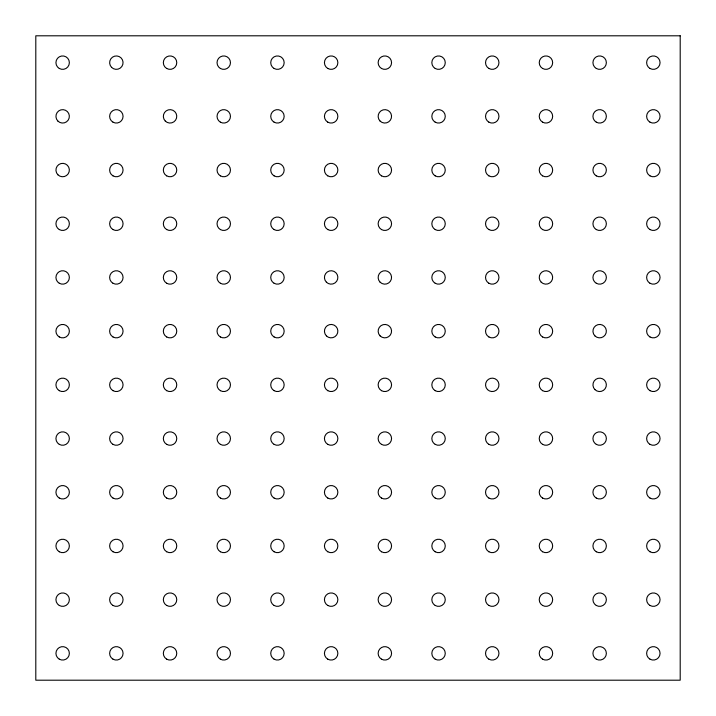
<?xml version="1.0" encoding="UTF-8"?>
<svg xmlns="http://www.w3.org/2000/svg" width="716" height="716" viewBox="0 0 716 716"><rect width="100%" height="100%" fill="white"/><g stroke="black" fill="none" stroke-linecap="round" stroke-linejoin="round"><path stroke-width="1.07" d="M680.2 35.8L35.8 35.8L35.8 680.2L680.2 680.2L680.2 35.8M274.094 659.168A6.713 6.713 0 0 0 284.163 653.35A6.713 6.713 0 0 0 274.094 647.533A6.713 6.713 0 0 0 274.094 659.168M488.894 175.868A6.713 6.713 0 0 0 498.963 170.05A6.713 6.713 0 0 0 488.894 164.233A6.713 6.713 0 0 0 488.894 175.868M112.994 659.168A6.713 6.713 0 0 0 123.062 653.35A6.713 6.713 0 0 0 112.994 647.533A6.713 6.713 0 0 0 112.994 659.168M220.394 659.168A6.713 6.713 0 0 0 230.463 653.35A6.713 6.713 0 0 0 220.394 647.533A6.713 6.713 0 0 0 220.394 659.168M596.294 605.467A6.713 6.713 0 0 0 606.363 599.65A6.713 6.713 0 0 0 596.294 593.832A6.713 6.713 0 0 0 596.294 605.467M327.794 122.168A6.713 6.713 0 0 0 337.863 116.35A6.713 6.713 0 0 0 327.794 110.532A6.713 6.713 0 0 0 327.794 122.168M274.094 122.168A6.713 6.713 0 0 0 284.163 116.35A6.713 6.713 0 0 0 274.094 110.532A6.713 6.713 0 0 0 274.094 122.168M327.794 68.468A6.713 6.713 0 0 0 337.863 62.65A6.713 6.713 0 0 0 327.794 56.833A6.713 6.713 0 0 0 327.794 68.468M274.094 68.468A6.713 6.713 0 0 0 284.163 62.65A6.713 6.713 0 0 0 274.094 56.833A6.713 6.713 0 0 0 274.094 68.468M649.994 605.467A6.713 6.713 0 0 0 660.062 599.65A6.713 6.713 0 0 0 649.994 593.832A6.713 6.713 0 0 0 649.994 605.467M596.294 229.567A6.713 6.713 0 0 0 606.363 223.75A6.713 6.713 0 0 0 596.294 217.933A6.713 6.713 0 0 0 596.294 229.567M59.294 68.468A6.713 6.713 0 0 0 69.362 62.65A6.713 6.713 0 0 0 59.294 56.833A6.713 6.713 0 0 0 59.294 68.468M59.294 659.168A6.713 6.713 0 0 0 69.362 653.35A6.713 6.713 0 0 0 59.294 647.533A6.713 6.713 0 0 0 59.294 659.168M649.994 229.567A6.713 6.713 0 0 0 660.062 223.75A6.713 6.713 0 0 0 649.994 217.933A6.713 6.713 0 0 0 649.994 229.567M435.194 659.168A6.713 6.713 0 0 0 445.262 653.35A6.713 6.713 0 0 0 435.194 647.533A6.713 6.713 0 0 0 435.194 659.168M649.994 175.868A6.713 6.713 0 0 0 660.062 170.05A6.713 6.713 0 0 0 649.994 164.233A6.713 6.713 0 0 0 649.994 175.868M435.194 605.467A6.713 6.713 0 0 0 445.262 599.65A6.713 6.713 0 0 0 435.194 593.832A6.713 6.713 0 0 0 435.194 605.467M381.494 605.467A6.713 6.713 0 0 0 391.562 599.65A6.713 6.713 0 0 0 381.494 593.832A6.713 6.713 0 0 0 381.494 605.467M542.594 605.467A6.713 6.713 0 0 0 552.663 599.65A6.713 6.713 0 0 0 542.594 593.832A6.713 6.713 0 0 0 542.594 605.467M166.694 229.567A6.713 6.713 0 0 0 176.763 223.75A6.713 6.713 0 0 0 166.694 217.933A6.713 6.713 0 0 0 166.694 229.567M488.894 659.168A6.713 6.713 0 0 0 498.963 653.35A6.713 6.713 0 0 0 488.894 647.533A6.713 6.713 0 0 0 488.894 659.168M327.794 659.168A6.713 6.713 0 0 0 337.863 653.35A6.713 6.713 0 0 0 327.794 647.533A6.713 6.713 0 0 0 327.794 659.168M220.394 605.467A6.713 6.713 0 0 0 230.463 599.65A6.713 6.713 0 0 0 220.394 593.832A6.713 6.713 0 0 0 220.394 605.467M327.794 605.467A6.713 6.713 0 0 0 337.863 599.65A6.713 6.713 0 0 0 327.794 593.832A6.713 6.713 0 0 0 327.794 605.467M166.694 68.468A6.713 6.713 0 0 0 176.763 62.65A6.713 6.713 0 0 0 166.694 56.833A6.713 6.713 0 0 0 166.694 68.468M542.594 68.468A6.713 6.713 0 0 0 552.663 62.65A6.713 6.713 0 0 0 542.594 56.833A6.713 6.713 0 0 0 542.594 68.468M488.894 68.468A6.713 6.713 0 0 0 498.963 62.65A6.713 6.713 0 0 0 488.894 56.833A6.713 6.713 0 0 0 488.894 68.468M112.994 605.467A6.713 6.713 0 0 0 123.062 599.65A6.713 6.713 0 0 0 112.994 593.832A6.713 6.713 0 0 0 112.994 605.467M596.294 122.168A6.713 6.713 0 0 0 606.363 116.35A6.713 6.713 0 0 0 596.294 110.532A6.713 6.713 0 0 0 596.294 122.168M488.894 605.467A6.713 6.713 0 0 0 498.963 599.65A6.713 6.713 0 0 0 488.894 593.832A6.713 6.713 0 0 0 488.894 605.467M596.294 659.168A6.713 6.713 0 0 0 606.363 653.35A6.713 6.713 0 0 0 596.294 647.533A6.713 6.713 0 0 0 596.294 659.168M649.994 659.168A6.713 6.713 0 0 0 660.062 653.35A6.713 6.713 0 0 0 649.994 647.533A6.713 6.713 0 0 0 649.994 659.168M381.494 175.868A6.713 6.713 0 0 0 391.562 170.05A6.713 6.713 0 0 0 381.494 164.233A6.713 6.713 0 0 0 381.494 175.868M112.994 336.968A6.713 6.713 0 0 0 123.062 331.15A6.713 6.713 0 0 0 112.994 325.332A6.713 6.713 0 0 0 112.994 336.968M112.994 229.567A6.713 6.713 0 0 0 123.062 223.75A6.713 6.713 0 0 0 112.994 217.933A6.713 6.713 0 0 0 112.994 229.567M220.394 229.567A6.713 6.713 0 0 0 230.463 223.75A6.713 6.713 0 0 0 220.394 217.933A6.713 6.713 0 0 0 220.394 229.567M542.594 122.168A6.713 6.713 0 0 0 552.663 116.35A6.713 6.713 0 0 0 542.594 110.532A6.713 6.713 0 0 0 542.594 122.168M112.994 122.168A6.713 6.713 0 0 0 123.062 116.35A6.713 6.713 0 0 0 112.994 110.532A6.713 6.713 0 0 0 112.994 122.168M542.594 659.168A6.713 6.713 0 0 0 552.663 653.35A6.713 6.713 0 0 0 542.594 647.533A6.713 6.713 0 0 0 542.594 659.168M274.094 605.467A6.713 6.713 0 0 0 284.163 599.65A6.713 6.713 0 0 0 274.094 593.832A6.713 6.713 0 0 0 274.094 605.467M166.694 659.168A6.713 6.713 0 0 0 176.763 653.35A6.713 6.713 0 0 0 166.694 647.533A6.713 6.713 0 0 0 166.694 659.168M435.194 175.868A6.713 6.713 0 0 0 445.262 170.05A6.713 6.713 0 0 0 435.194 164.233A6.713 6.713 0 0 0 435.194 175.868M649.994 444.368A6.713 6.713 0 0 0 660.062 438.55A6.713 6.713 0 0 0 649.994 432.733A6.713 6.713 0 0 0 649.994 444.368M649.994 390.668A6.713 6.713 0 0 0 660.062 384.85A6.713 6.713 0 0 0 649.994 379.033A6.713 6.713 0 0 0 649.994 390.668M488.894 122.168A6.713 6.713 0 0 0 498.963 116.35A6.713 6.713 0 0 0 488.894 110.532A6.713 6.713 0 0 0 488.894 122.168M220.394 68.468A6.713 6.713 0 0 0 230.463 62.65A6.713 6.713 0 0 0 220.394 56.833A6.713 6.713 0 0 0 220.394 68.468M381.494 659.168A6.713 6.713 0 0 0 391.562 653.35A6.713 6.713 0 0 0 381.494 647.533A6.713 6.713 0 0 0 381.494 659.168M111.607 67.394A6.713 6.713 0 0 0 122.83 64.386A6.713 6.713 0 0 0 114.614 56.17A6.713 6.713 0 0 0 111.607 67.394M274.094 444.368A6.713 6.713 0 0 0 284.163 438.55A6.713 6.713 0 0 0 274.094 432.733A6.713 6.713 0 0 0 274.094 444.368M112.994 390.668A6.713 6.713 0 0 0 123.062 384.85A6.713 6.713 0 0 0 112.994 379.033A6.713 6.713 0 0 0 112.994 390.668M59.294 605.467A6.713 6.713 0 0 0 69.362 599.65A6.713 6.713 0 0 0 59.294 593.832A6.713 6.713 0 0 0 59.294 605.467M596.294 68.468A6.713 6.713 0 0 0 606.363 62.65A6.713 6.713 0 0 0 596.294 56.833A6.713 6.713 0 0 0 596.294 68.468M327.794 444.368A6.713 6.713 0 0 0 337.863 438.55A6.713 6.713 0 0 0 327.794 432.733A6.713 6.713 0 0 0 327.794 444.368M166.694 444.368A6.713 6.713 0 0 0 176.763 438.55A6.713 6.713 0 0 0 166.694 432.733A6.713 6.713 0 0 0 166.694 444.368M57.907 121.094A6.713 6.713 0 0 0 69.13 118.086A6.713 6.713 0 0 0 60.914 109.87A6.713 6.713 0 0 0 57.907 121.094M165.306 121.094A6.713 6.713 0 0 0 176.53 118.086A6.713 6.713 0 0 0 168.314 109.87A6.713 6.713 0 0 0 165.306 121.094M59.294 390.668A6.713 6.713 0 0 0 69.362 384.85A6.713 6.713 0 0 0 59.294 379.033A6.713 6.713 0 0 0 59.294 390.668M166.694 605.467A6.713 6.713 0 0 0 176.763 599.65A6.713 6.713 0 0 0 166.694 593.832A6.713 6.713 0 0 0 166.694 605.467M220.394 122.168A6.713 6.713 0 0 0 230.463 116.35A6.713 6.713 0 0 0 220.394 110.532A6.713 6.713 0 0 0 220.394 122.168M59.294 283.267A6.713 6.713 0 0 0 69.362 277.45A6.713 6.713 0 0 0 59.294 271.632A6.713 6.713 0 0 0 59.294 283.267M220.394 444.368A6.713 6.713 0 0 0 230.463 438.55A6.713 6.713 0 0 0 220.394 432.733A6.713 6.713 0 0 0 220.394 444.368M220.394 390.668A6.713 6.713 0 0 0 230.463 384.85A6.713 6.713 0 0 0 220.394 379.033A6.713 6.713 0 0 0 220.394 390.668M435.194 390.668A6.713 6.713 0 0 0 445.262 384.85A6.713 6.713 0 0 0 435.194 379.033A6.713 6.713 0 0 0 435.194 390.668M112.994 444.368A6.713 6.713 0 0 0 123.062 438.55A6.713 6.713 0 0 0 112.994 432.733A6.713 6.713 0 0 0 112.994 444.368M274.094 390.668A6.713 6.713 0 0 0 284.163 384.85A6.713 6.713 0 0 0 274.094 379.033A6.713 6.713 0 0 0 274.094 390.668M435.194 229.567A6.713 6.713 0 0 0 445.262 223.75A6.713 6.713 0 0 0 435.194 217.933A6.713 6.713 0 0 0 435.194 229.567M488.894 551.768A6.713 6.713 0 0 0 498.963 545.95A6.713 6.713 0 0 0 488.894 540.133A6.713 6.713 0 0 0 488.894 551.768M274.094 229.567A6.713 6.713 0 0 0 284.163 223.75A6.713 6.713 0 0 0 274.094 217.933A6.713 6.713 0 0 0 274.094 229.567M596.294 551.768A6.713 6.713 0 0 0 606.363 545.95A6.713 6.713 0 0 0 596.294 540.133A6.713 6.713 0 0 0 596.294 551.768M220.394 551.768A6.713 6.713 0 0 0 230.463 545.95A6.713 6.713 0 0 0 220.394 540.133A6.713 6.713 0 0 0 220.394 551.768M112.994 283.267A6.713 6.713 0 0 0 123.062 277.45A6.713 6.713 0 0 0 112.994 271.632A6.713 6.713 0 0 0 112.994 283.267M327.794 551.768A6.713 6.713 0 0 0 337.863 545.95A6.713 6.713 0 0 0 327.794 540.133A6.713 6.713 0 0 0 327.794 551.768M112.994 551.768A6.713 6.713 0 0 0 123.062 545.95A6.713 6.713 0 0 0 112.994 540.133A6.713 6.713 0 0 0 112.994 551.768M59.294 551.768A6.713 6.713 0 0 0 69.362 545.95A6.713 6.713 0 0 0 59.294 540.133A6.713 6.713 0 0 0 59.294 551.768M166.694 390.668A6.713 6.713 0 0 0 176.763 384.85A6.713 6.713 0 0 0 166.694 379.033A6.713 6.713 0 0 0 166.694 390.668M596.294 175.868A6.713 6.713 0 0 0 606.363 170.05A6.713 6.713 0 0 0 596.294 164.233A6.713 6.713 0 0 0 596.294 175.868M488.894 498.067A6.713 6.713 0 0 0 498.963 492.25A6.713 6.713 0 0 0 488.894 486.433A6.713 6.713 0 0 0 488.894 498.067M380.106 335.894A6.713 6.713 0 0 0 391.33 332.886A6.713 6.713 0 0 0 383.114 324.67A6.713 6.713 0 0 0 380.106 335.894M435.194 122.168A6.713 6.713 0 0 0 445.262 116.35A6.713 6.713 0 0 0 435.194 110.532A6.713 6.713 0 0 0 435.194 122.168M542.594 551.768A6.713 6.713 0 0 0 552.663 545.95A6.713 6.713 0 0 0 542.594 540.133A6.713 6.713 0 0 0 542.594 551.768M381.494 444.368A6.713 6.713 0 0 0 391.562 438.55A6.713 6.713 0 0 0 381.494 432.733A6.713 6.713 0 0 0 381.494 444.368M220.394 175.868A6.713 6.713 0 0 0 230.463 170.05A6.713 6.713 0 0 0 220.394 164.233A6.713 6.713 0 0 0 220.394 175.868M59.294 498.067A6.713 6.713 0 0 0 69.362 492.25A6.713 6.713 0 0 0 59.294 486.433A6.713 6.713 0 0 0 59.294 498.067M488.894 444.368A6.713 6.713 0 0 0 498.963 438.55A6.713 6.713 0 0 0 488.894 432.733A6.713 6.713 0 0 0 488.894 444.368M274.094 551.768A6.713 6.713 0 0 0 284.163 545.95A6.713 6.713 0 0 0 274.094 540.133A6.713 6.713 0 0 0 274.094 551.768M327.794 498.067A6.713 6.713 0 0 0 337.863 492.25A6.713 6.713 0 0 0 327.794 486.433A6.713 6.713 0 0 0 327.794 498.067M166.694 551.768A6.713 6.713 0 0 0 176.763 545.95A6.713 6.713 0 0 0 166.694 540.133A6.713 6.713 0 0 0 166.694 551.768M542.594 444.368A6.713 6.713 0 0 0 552.663 438.55A6.713 6.713 0 0 0 542.594 432.733A6.713 6.713 0 0 0 542.594 444.368M649.994 336.968A6.713 6.713 0 0 0 660.062 331.15A6.713 6.713 0 0 0 649.994 325.332A6.713 6.713 0 0 0 649.994 336.968M327.794 175.868A6.713 6.713 0 0 0 337.863 170.05A6.713 6.713 0 0 0 327.794 164.233A6.713 6.713 0 0 0 327.794 175.868M649.994 68.468A6.713 6.713 0 0 0 660.062 62.65A6.713 6.713 0 0 0 649.994 56.833A6.713 6.713 0 0 0 649.994 68.468M327.794 390.668A6.713 6.713 0 0 0 337.863 384.85A6.713 6.713 0 0 0 327.794 379.033A6.713 6.713 0 0 0 327.794 390.668M649.994 498.067A6.713 6.713 0 0 0 660.062 492.25A6.713 6.713 0 0 0 649.994 486.433A6.713 6.713 0 0 0 649.994 498.067M166.694 498.067A6.713 6.713 0 0 0 176.763 492.25A6.713 6.713 0 0 0 166.694 486.433A6.713 6.713 0 0 0 166.694 498.067M220.394 498.067A6.713 6.713 0 0 0 230.463 492.25A6.713 6.713 0 0 0 220.394 486.433A6.713 6.713 0 0 0 220.394 498.067M59.294 229.567A6.713 6.713 0 0 0 69.362 223.75A6.713 6.713 0 0 0 59.294 217.933A6.713 6.713 0 0 0 59.294 229.567M435.194 551.768A6.713 6.713 0 0 0 445.262 545.95A6.713 6.713 0 0 0 435.194 540.133A6.713 6.713 0 0 0 435.194 551.768M435.194 68.468A6.713 6.713 0 0 0 445.262 62.65A6.713 6.713 0 0 0 435.194 56.833A6.713 6.713 0 0 0 435.194 68.468M380.106 121.094A6.713 6.713 0 0 0 391.33 118.086A6.713 6.713 0 0 0 383.114 109.87A6.713 6.713 0 0 0 380.106 121.094M166.694 175.868A6.713 6.713 0 0 0 176.763 170.05A6.713 6.713 0 0 0 166.694 164.233A6.713 6.713 0 0 0 166.694 175.868M381.494 68.468A6.713 6.713 0 0 0 391.562 62.65A6.713 6.713 0 0 0 381.494 56.833A6.713 6.713 0 0 0 381.494 68.468M112.994 498.067A6.713 6.713 0 0 0 123.062 492.25A6.713 6.713 0 0 0 112.994 486.433A6.713 6.713 0 0 0 112.994 498.067M649.994 122.168A6.713 6.713 0 0 0 660.062 116.35A6.713 6.713 0 0 0 649.994 110.532A6.713 6.713 0 0 0 649.994 122.168M542.594 498.067A6.713 6.713 0 0 0 552.663 492.25A6.713 6.713 0 0 0 542.594 486.433A6.713 6.713 0 0 0 542.594 498.067M435.194 498.067A6.713 6.713 0 0 0 445.262 492.25A6.713 6.713 0 0 0 435.194 486.433A6.713 6.713 0 0 0 435.194 498.067M542.594 390.668A6.713 6.713 0 0 0 552.663 384.85A6.713 6.713 0 0 0 542.594 379.033A6.713 6.713 0 0 0 542.594 390.668M435.194 444.368A6.713 6.713 0 0 0 445.262 438.55A6.713 6.713 0 0 0 435.194 432.733A6.713 6.713 0 0 0 435.194 444.368M594.907 389.594A6.713 6.713 0 0 0 606.13 386.586A6.713 6.713 0 0 0 597.914 378.37A6.713 6.713 0 0 0 594.907 389.594M596.294 498.067A6.713 6.713 0 0 0 606.363 492.25A6.713 6.713 0 0 0 596.294 486.433A6.713 6.713 0 0 0 596.294 498.067M381.494 551.768A6.713 6.713 0 0 0 391.562 545.95A6.713 6.713 0 0 0 381.494 540.133A6.713 6.713 0 0 0 381.494 551.768M542.594 229.567A6.713 6.713 0 0 0 552.663 223.75A6.713 6.713 0 0 0 542.594 217.933A6.713 6.713 0 0 0 542.594 229.567M487.507 389.594A6.713 6.713 0 0 0 498.73 386.586A6.713 6.713 0 0 0 490.514 378.37A6.713 6.713 0 0 0 487.507 389.594M596.294 444.368A6.713 6.713 0 0 0 606.363 438.55A6.713 6.713 0 0 0 596.294 432.733A6.713 6.713 0 0 0 596.294 444.368M326.406 282.194A6.713 6.713 0 0 0 337.63 279.186A6.713 6.713 0 0 0 329.414 270.97A6.713 6.713 0 0 0 326.406 282.194M327.794 229.567A6.713 6.713 0 0 0 337.863 223.75A6.713 6.713 0 0 0 327.794 217.933A6.713 6.713 0 0 0 327.794 229.567M542.594 336.968A6.713 6.713 0 0 0 552.663 331.15A6.713 6.713 0 0 0 542.594 325.332A6.713 6.713 0 0 0 542.594 336.968M112.994 175.868A6.713 6.713 0 0 0 123.062 170.05A6.713 6.713 0 0 0 112.994 164.233A6.713 6.713 0 0 0 112.994 175.868M59.294 444.368A6.713 6.713 0 0 0 69.362 438.55A6.713 6.713 0 0 0 59.294 432.733A6.713 6.713 0 0 0 59.294 444.368M381.494 390.668A6.713 6.713 0 0 0 391.562 384.85A6.713 6.713 0 0 0 381.494 379.033A6.713 6.713 0 0 0 381.494 390.668M326.406 335.894A6.713 6.713 0 0 0 337.63 332.886A6.713 6.713 0 0 0 329.414 324.67A6.713 6.713 0 0 0 326.406 335.894M166.694 336.968A6.713 6.713 0 0 0 176.763 331.15A6.713 6.713 0 0 0 166.694 325.332A6.713 6.713 0 0 0 166.694 336.968M488.894 336.968A6.713 6.713 0 0 0 498.963 331.15A6.713 6.713 0 0 0 488.894 325.332A6.713 6.713 0 0 0 488.894 336.968M488.894 283.267A6.713 6.713 0 0 0 498.963 277.45A6.713 6.713 0 0 0 488.894 271.632A6.713 6.713 0 0 0 488.894 283.267M274.094 175.868A6.713 6.713 0 0 0 284.163 170.05A6.713 6.713 0 0 0 274.094 164.233A6.713 6.713 0 0 0 274.094 175.868M542.594 175.868A6.713 6.713 0 0 0 552.663 170.05A6.713 6.713 0 0 0 542.594 164.233A6.713 6.713 0 0 0 542.594 175.868M594.907 335.894A6.713 6.713 0 0 0 606.13 332.886A6.713 6.713 0 0 0 597.914 324.67A6.713 6.713 0 0 0 594.907 335.894M488.894 229.567A6.713 6.713 0 0 0 498.963 223.75A6.713 6.713 0 0 0 488.894 217.933A6.713 6.713 0 0 0 488.894 229.567M274.094 336.968A6.713 6.713 0 0 0 284.163 331.15A6.713 6.713 0 0 0 274.094 325.332A6.713 6.713 0 0 0 274.094 336.968M274.094 283.267A6.713 6.713 0 0 0 284.163 277.45A6.713 6.713 0 0 0 274.094 271.632A6.713 6.713 0 0 0 274.094 283.267M220.394 283.267A6.713 6.713 0 0 0 230.463 277.45A6.713 6.713 0 0 0 220.394 271.632A6.713 6.713 0 0 0 220.394 283.267M57.907 174.794A6.713 6.713 0 0 0 69.13 171.786A6.713 6.713 0 0 0 60.914 163.57A6.713 6.713 0 0 0 57.907 174.794M274.094 498.067A6.713 6.713 0 0 0 284.163 492.25A6.713 6.713 0 0 0 274.094 486.433A6.713 6.713 0 0 0 274.094 498.067M220.394 336.968A6.713 6.713 0 0 0 230.463 331.15A6.713 6.713 0 0 0 220.394 325.332A6.713 6.713 0 0 0 220.394 336.968M166.694 283.267A6.713 6.713 0 0 0 176.763 277.45A6.713 6.713 0 0 0 166.694 271.632A6.713 6.713 0 0 0 166.694 283.267M435.194 283.267A6.713 6.713 0 0 0 445.262 277.45A6.713 6.713 0 0 0 435.194 271.632A6.713 6.713 0 0 0 435.194 283.267M59.294 336.968A6.713 6.713 0 0 0 69.362 331.15A6.713 6.713 0 0 0 59.294 325.332A6.713 6.713 0 0 0 59.294 336.968M596.294 283.267A6.713 6.713 0 0 0 606.363 277.45A6.713 6.713 0 0 0 596.294 271.632A6.713 6.713 0 0 0 596.294 283.267M541.207 282.194A6.713 6.713 0 0 0 552.43 279.186A6.713 6.713 0 0 0 544.214 270.97A6.713 6.713 0 0 0 541.207 282.194M380.106 282.194A6.713 6.713 0 0 0 391.33 279.186A6.713 6.713 0 0 0 383.114 270.97A6.713 6.713 0 0 0 380.106 282.194M649.994 283.267A6.713 6.713 0 0 0 660.062 277.45A6.713 6.713 0 0 0 649.994 271.632A6.713 6.713 0 0 0 649.994 283.267M435.194 336.968A6.713 6.713 0 0 0 445.262 331.15A6.713 6.713 0 0 0 435.194 325.332A6.713 6.713 0 0 0 435.194 336.968M381.494 229.567A6.713 6.713 0 0 0 391.562 223.75A6.713 6.713 0 0 0 381.494 217.933A6.713 6.713 0 0 0 381.494 229.567M381.494 498.067A6.713 6.713 0 0 0 391.562 492.25A6.713 6.713 0 0 0 381.494 486.433A6.713 6.713 0 0 0 381.494 498.067M649.994 551.768A6.713 6.713 0 0 0 660.062 545.95A6.713 6.713 0 0 0 649.994 540.133A6.713 6.713 0 0 0 649.994 551.768"/></g></svg>
